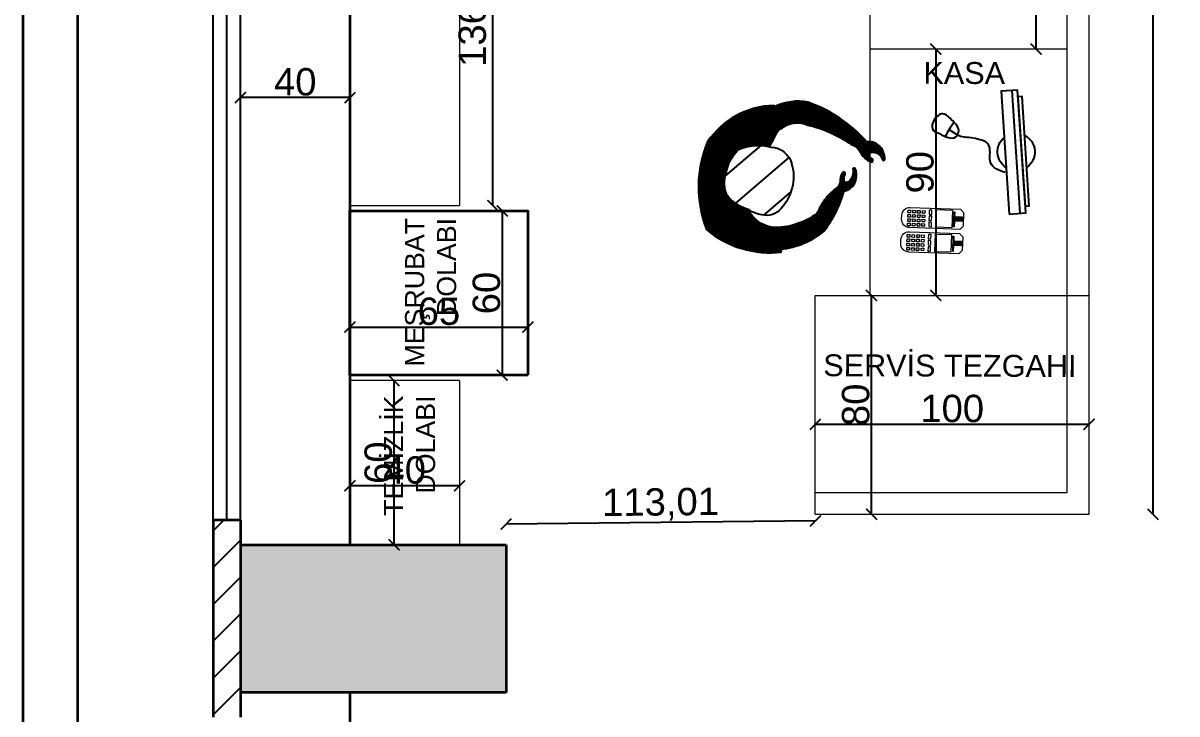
# Model space of a CAD drawing. Header units: millimetres. Extents: x 44201 to 155283, y 19965 to 32744.
# Drawn here: x 152464.2 to 152885.7, y 30089.6 to 30342.1 of the extents above; entities that cross this region are included whole.
import ezdxf

# ---------------------------------------------------------------- set-up
doc = ezdxf.new("R2010")
doc.units = ezdxf.units.MM
doc.linetypes.add('DASHED2', pattern=[9.525, 6.35, -3.175])
for name, color, linetype in [('CAM', 121, 'Continuous'), ('REMEDY EKİPMAN', 1, 'Continuous'), ('tefris', 36, 'Continuous'), ('yazi', 74, 'Continuous')]:
    doc.layers.add(name, color=color, linetype=linetype)
for name, color, linetype, lineweight in [('duvar', 7, 'Continuous', 35), ('tefriş', 252, 'Continuous', 13), ('ölçüler', 143, 'Continuous', 5)]:
    doc.layers.add(name, color=color, linetype=linetype, lineweight=lineweight)
doc.styles.get("Standard").update_dxf_attribs({"font": 'Arial.ttf'})
doc.dimstyles.new('ISO-25', dxfattribs={"dimtxt": 10, "dimasz": 4, "dimexe": 1.25, "dimexo": 0.625, "dimtad": 1, "dimtxsty": 'Standard', "dimblk": 'ARCHTICK', "dimcen": 2.5, "dimse1": 1, "dimse2": 1, "dimadec": 0, "dimazin": 0, "dimtfac": 1, "dimtmove": 0, "dimatfit": 3, "dimldrblk": 'ARCHTICK', "dimfxl": 1, "dimarcsym": 0})

# ---------------------------------------------------------------- blocks, each defined once
blk = doc.blocks.new('EKRN')
at = {"color": 165}
blk.add_line((-560.49, 15907.22, -82.29), (-559.83, 15952.21, -82.29), dxfattribs=at)
at = {"color": 165, "elevation": -82.29}
for points in [[(-556.49, 15907.16), (-562.49, 15907.24), (-561.83, 15952.24), (-555.83, 15952.15)], [(-562.45, 15909.74), (-563.95, 15909.77), (-563.36, 15949.76), (-561.86, 15949.74)]]:
    blk.add_lwpolyline(points, close=True, dxfattribs=at)
at = {"color": 165, "elevation": -150.86}
blk.add_lwpolyline([(-536.07, 15939.13), (-539.09, 15937.07)], dxfattribs=at)
at = {"color": 165}
for start, end in [(120.0498, 238.2699), (305.0853, 53.2344)]:
    blk.add_arc((-560.16, 15929.71, -82.29), 6.82, start, end, dxfattribs=at)
for points, knots in [([(-537.06, 15942.78, -150.86), (-538.54, 15941.22, -150.86), (-540.55, 15939.1, -150.86), (-537.58, 15934.76, -150.86), (-533.46, 15937.39, -150.86), (-528.29, 15939.87, -150.86), (-533.22, 15946.97, -150.86), (-535.99, 15943.94, -150.86), (-537.06, 15942.78, -150.86)], [0, 0, 0, 0, 77.238176, 104.915599, 192.453044, 235.87754, 327.692227, 385.356852, 385.356852, 385.356852, 385.356852]), ([(-555.74, 15922.36, -150.86), (-553.46, 15923.36, -150.86), (-549, 15925.3, -150.86), (-551.83, 15932.38, -150.86), (-547.83, 15935.3, -150.86), (-539.31, 15936.38, -150.86), (-539.09, 15937.07, -150.86)], [0, 0, 0, 0, 64.068373, 125.223439, 172.971061, 194.444084, 194.444084, 194.444084, 194.444084])]:
    blk.add_open_spline(points, degree=3, knots=knots, dxfattribs=at)
blk.add_open_spline([(-538.05, 15941.67, -150.86), (-536.58, 15939.89, -150.86), (-535.58, 15938.38, -150.86), (-534.53, 15936.66, -150.86)], degree=3, dxfattribs=at)
blk = doc.blocks.new('fdss')
at = {"ltscale": 0.04}
h = blk.add_hatch(dxfattribs=at)
h.set_pattern_fill('CROSS', color=13, scale=0.03, angle=454.9538, style=0)
h.set_pattern_definition([(274.9537533, (38661.38563, 24806.0227), (-0.1733384442, -0.2062384148), [0.09525, -0.28575]), (184.9537533, (38661.43719, 24805.97936), (-0.2062384148, 0.1733384442), [0.09525, -0.28575])])
h.paths.add_polyline_path([(54695.84, 22142.6), (54694.13, 22142.75), (54693.88, 22139.81), (54695.59, 22139.66)])
h = blk.add_hatch(dxfattribs=at)
h.set_pattern_fill('CROSS', color=13, scale=0.03, angle=454.9538, style=0)
h.set_pattern_definition([(274.9537533, (38670.28029, 24806.79364), (-0.1733384442, -0.2062384148), [0.09525, -0.28575]), (184.9537533, (38670.33185, 24806.7503), (-0.2062384148, 0.1733384442), [0.09525, -0.28575])])
h.paths.add_polyline_path([(54704.74, 22141.83), (54703.03, 22141.98), (54702.77, 22139.03), (54704.48, 22138.89)])
at = {"color": 40, "linetype": 'ByBlock'}
for p, q in [((54691.07, 22133.43, 82.29), (54691.57, 22139.29, 82.29)), ((54691.57, 22139.29, 82.29), (54698, 22138.74, 82.29)), ((54698, 22138.74, 82.29), (54697.5, 22132.88, 82.29)), ((54699.96, 22132.66, 82.29), (54700.46, 22138.52, 82.29)), ((54700.46, 22138.52, 82.29), (54706.9, 22137.96, 82.29)), ((54706.9, 22137.96, 82.29), (54706.4, 22132.11, 82.29)), ((54697.5, 22132.88, 82.29), (54691.07, 22133.43, 82.29)), ((54691.2, 22131.81), (54691.12, 22130.86)), ((54691.12, 22130.86), (54692.7, 22130.73)), ((54692.78, 22131.67), (54691.2, 22131.81)), ((54692.7, 22130.73), (54692.78, 22131.67)), ((54693.41, 22131.62), (54693.33, 22130.67)), ((54693.33, 22130.67), (54694.91, 22130.54)), ((54694.99, 22131.49), (54693.41, 22131.62)), ((54694.91, 22130.54), (54694.99, 22131.49)), ((54695.63, 22131.43), (54695.54, 22130.48)), ((54695.54, 22130.48), (54697.13, 22130.35)), ((54697.21, 22131.3), (54695.63, 22131.43)), ((54697.13, 22130.35), (54697.21, 22131.3)), ((54706.4, 22132.11, 82.29), (54699.96, 22132.66, 82.29)), ((54700.09, 22131.04), (54700.01, 22130.09)), ((54700.01, 22130.09), (54701.59, 22129.95)), ((54701.67, 22130.9), (54700.09, 22131.04)), ((54701.59, 22129.95), (54701.67, 22130.9)), ((54702.31, 22130.85), (54702.23, 22129.9)), ((54703.89, 22130.72), (54702.31, 22130.85)), ((54703.81, 22129.77), (54703.89, 22130.72)), ((54704.52, 22130.66), (54704.44, 22129.71)), ((54706.1, 22130.53), (54704.52, 22130.66)), ((54706.02, 22129.58), (54706.1, 22130.53)), ((54691.01, 22126.59, 82.29), (54691.09, 22127.54, 82.29)), ((54691.96, 22126.51, 82.29), (54691.01, 22126.59, 82.29)), ((54691.09, 22127.54, 82.29), (54692.04, 22127.46, 82.29)), ((54691.16, 22128.33, 82.29), (54691.24, 22129.28, 82.29)), ((54692.11, 22128.25, 82.29), (54691.16, 22128.33, 82.29)), ((54691.24, 22129.28, 82.29), (54692.19, 22129.2, 82.29)), ((54692.04, 22127.46, 82.29), (54691.96, 22126.51, 82.29)), ((54692.19, 22129.2, 82.29), (54692.11, 22128.25, 82.29)), ((54692.59, 22126.45, 82.29), (54692.67, 22127.4, 82.29)), ((54693.54, 22126.37, 82.29), (54692.59, 22126.45, 82.29)), ((54692.67, 22127.4, 82.29), (54693.62, 22127.32, 82.29)), ((54692.74, 22128.19, 82.29), (54692.82, 22129.14, 82.29)), ((54693.69, 22128.11, 82.29), (54692.74, 22128.19, 82.29)), ((54692.82, 22129.14, 82.29), (54693.77, 22129.06, 82.29)), ((54693.62, 22127.32, 82.29), (54693.54, 22126.37, 82.29)), ((54693.77, 22129.06, 82.29), (54693.69, 22128.11, 82.29)), ((54694.17, 22126.32, 82.29), (54694.25, 22127.27, 82.29)), ((54695.12, 22126.24, 82.29), (54694.17, 22126.32, 82.29)), ((54694.25, 22127.27, 82.29), (54695.2, 22127.19, 82.29)), ((54694.32, 22128.06, 82.29), (54694.4, 22129.01, 82.29)), ((54695.27, 22127.98, 82.29), (54694.32, 22128.06, 82.29)), ((54694.4, 22129.01, 82.29), (54695.35, 22128.93, 82.29)), ((54695.2, 22127.19, 82.29), (54695.12, 22126.24, 82.29)), ((54695.35, 22128.93, 82.29), (54695.27, 22127.98, 82.29)), ((54695.75, 22126.18, 82.29), (54695.83, 22127.13, 82.29)), ((54696.7, 22126.1, 82.29), (54695.75, 22126.18, 82.29)), ((54695.83, 22127.13, 82.29), (54696.78, 22127.05, 82.29)), ((54695.9, 22127.92, 82.29), (54695.98, 22128.87, 82.29)), ((54696.85, 22127.84, 82.29), (54695.9, 22127.92, 82.29)), ((54695.98, 22128.87, 82.29), (54696.93, 22128.79, 82.29)), ((54696.78, 22127.05, 82.29), (54696.7, 22126.1, 82.29)), ((54696.93, 22128.79, 82.29), (54696.85, 22127.84, 82.29)), ((54699.9, 22125.82, 82.29), (54699.98, 22126.77, 82.29)), ((54699.98, 22126.77, 82.29), (54700.93, 22126.69, 82.29)), ((54700.05, 22127.56, 82.29), (54700.13, 22128.51, 82.29)), ((54701, 22127.48, 82.29), (54700.05, 22127.56, 82.29)), ((54700.13, 22128.51, 82.29), (54701.08, 22128.43, 82.29)), ((54700.93, 22126.69, 82.29), (54700.85, 22125.74, 82.29)), ((54701.08, 22128.43, 82.29), (54701, 22127.48, 82.29)), ((54701.48, 22125.68, 82.29), (54701.57, 22126.63, 82.29)), ((54701.57, 22126.63, 82.29), (54702.51, 22126.55, 82.29)), ((54701.63, 22127.42, 82.29), (54701.71, 22128.37, 82.29)), ((54702.58, 22127.34, 82.29), (54701.63, 22127.42, 82.29)), ((54701.71, 22128.37, 82.29), (54702.66, 22128.29, 82.29)), ((54702.23, 22129.9), (54703.81, 22129.77)), ((54702.51, 22126.55, 82.29), (54702.43, 22125.6, 82.29)), ((54702.66, 22128.29, 82.29), (54702.58, 22127.34, 82.29)), ((54703.07, 22125.55, 82.29), (54703.15, 22126.5, 82.29)), ((54703.15, 22126.5, 82.29), (54704.1, 22126.42, 82.29)), ((54703.21, 22127.29, 82.29), (54703.3, 22128.24, 82.29)), ((54704.16, 22127.21, 82.29), (54703.21, 22127.29, 82.29)), ((54703.3, 22128.24, 82.29), (54704.24, 22128.16, 82.29)), ((54704.1, 22126.42, 82.29), (54704.02, 22125.47, 82.29)), ((54704.24, 22128.16, 82.29), (54704.16, 22127.21, 82.29)), ((54704.44, 22129.71), (54706.02, 22129.58)), ((54704.65, 22125.41, 82.29), (54704.73, 22126.36, 82.29)), ((54704.73, 22126.36, 82.29), (54705.68, 22126.28, 82.29)), ((54704.8, 22127.15, 82.29), (54704.88, 22128.1, 82.29)), ((54705.75, 22127.07, 82.29), (54704.8, 22127.15, 82.29)), ((54704.88, 22128.1, 82.29), (54705.83, 22128.02, 82.29)), ((54705.68, 22126.28, 82.29), (54705.6, 22125.33, 82.29)), ((54705.83, 22128.02, 82.29), (54705.75, 22127.07, 82.29)), ((54690.71, 22123.11, 82.29), (54690.79, 22124.06, 82.29)), ((54691.66, 22123.03, 82.29), (54690.71, 22123.11, 82.29)), ((54690.79, 22124.06, 82.29), (54691.74, 22123.98, 82.29)), ((54690.86, 22124.85, 82.29), (54690.94, 22125.8, 82.29)), ((54691.81, 22124.77, 82.29), (54690.86, 22124.85, 82.29)), ((54690.94, 22125.8, 82.29), (54691.89, 22125.72, 82.29)), ((54691.74, 22123.98, 82.29), (54691.66, 22123.03, 82.29)), ((54691.89, 22125.72, 82.29), (54691.81, 22124.77, 82.29)), ((54692.29, 22122.97, 82.29), (54692.37, 22123.92, 82.29)), ((54693.24, 22122.89, 82.29), (54692.29, 22122.97, 82.29)), ((54692.37, 22123.92, 82.29), (54693.32, 22123.84, 82.29)), ((54692.44, 22124.71, 82.29), (54692.52, 22125.66, 82.29)), ((54693.39, 22124.63, 82.29), (54692.44, 22124.71, 82.29)), ((54692.52, 22125.66, 82.29), (54693.47, 22125.58, 82.29)), ((54693.32, 22123.84, 82.29), (54693.24, 22122.89, 82.29)), ((54693.47, 22125.58, 82.29), (54693.39, 22124.63, 82.29)), ((54693.87, 22122.84, 82.29), (54693.96, 22123.79, 82.29)), ((54694.82, 22122.76, 82.29), (54693.87, 22122.84, 82.29)), ((54693.96, 22123.79, 82.29), (54694.9, 22123.71, 82.29)), ((54694.02, 22124.58, 82.29), (54694.1, 22125.53, 82.29)), ((54694.97, 22124.5, 82.29), (54694.02, 22124.58, 82.29)), ((54694.1, 22125.53, 82.29), (54695.05, 22125.45, 82.29)), ((54694.9, 22123.71, 82.29), (54694.82, 22122.76, 82.29)), ((54695.05, 22125.45, 82.29), (54694.97, 22124.5, 82.29)), ((54695.46, 22122.7, 82.29), (54695.54, 22123.65, 82.29)), ((54696.41, 22122.62, 82.29), (54695.46, 22122.7, 82.29)), ((54695.54, 22123.65, 82.29), (54696.49, 22123.57, 82.29)), ((54695.61, 22124.44, 82.29), (54695.69, 22125.39, 82.29)), ((54696.55, 22124.36, 82.29), (54695.61, 22124.44, 82.29)), ((54695.69, 22125.39, 82.29), (54696.64, 22125.31, 82.29)), ((54696.49, 22123.57, 82.29), (54696.41, 22122.62, 82.29)), ((54696.64, 22125.31, 82.29), (54696.55, 22124.36, 82.29)), ((54699.61, 22122.34, 82.29), (54699.69, 22123.29, 82.29)), ((54700.56, 22122.26, 82.29), (54699.61, 22122.34, 82.29)), ((54699.69, 22123.29, 82.29), (54700.64, 22123.21, 82.29)), ((54699.75, 22124.08, 82.29), (54699.84, 22125.03, 82.29)), ((54700.7, 22124, 82.29), (54699.75, 22124.08, 82.29)), ((54699.84, 22125.03, 82.29), (54700.78, 22124.95, 82.29)), ((54700.85, 22125.74, 82.29), (54699.9, 22125.82, 82.29)), ((54700.64, 22123.21, 82.29), (54700.56, 22122.26, 82.29)), ((54700.78, 22124.95, 82.29), (54700.7, 22124, 82.29)), ((54701.19, 22122.2, 82.29), (54701.27, 22123.15, 82.29)), ((54702.14, 22122.12, 82.29), (54701.19, 22122.2, 82.29)), ((54701.27, 22123.15, 82.29), (54702.22, 22123.07, 82.29)), ((54701.34, 22123.94, 82.29), (54701.42, 22124.89, 82.29)), ((54702.29, 22123.86, 82.29), (54701.34, 22123.94, 82.29)), ((54701.42, 22124.89, 82.29), (54702.37, 22124.81, 82.29)), ((54702.43, 22125.6, 82.29), (54701.48, 22125.68, 82.29)), ((54702.22, 22123.07, 82.29), (54702.14, 22122.12, 82.29)), ((54702.37, 22124.81, 82.29), (54702.29, 22123.86, 82.29)), ((54702.77, 22122.07, 82.29), (54702.85, 22123.02, 82.29)), ((54703.72, 22121.99, 82.29), (54702.77, 22122.07, 82.29)), ((54702.85, 22123.02, 82.29), (54703.8, 22122.94, 82.29)), ((54702.92, 22123.81, 82.29), (54703, 22124.76, 82.29)), ((54703.87, 22123.73, 82.29), (54702.92, 22123.81, 82.29)), ((54703, 22124.76, 82.29), (54703.95, 22124.68, 82.29)), ((54704.02, 22125.47, 82.29), (54703.07, 22125.55, 82.29)), ((54703.8, 22122.94, 82.29), (54703.72, 22121.99, 82.29)), ((54703.95, 22124.68, 82.29), (54703.87, 22123.73, 82.29)), ((54704.35, 22121.93, 82.29), (54704.43, 22122.88, 82.29)), ((54705.3, 22121.85, 82.29), (54704.35, 22121.93, 82.29)), ((54704.43, 22122.88, 82.29), (54705.38, 22122.8, 82.29)), ((54704.5, 22123.67, 82.29), (54704.58, 22124.62, 82.29)), ((54705.45, 22123.59, 82.29), (54704.5, 22123.67, 82.29)), ((54704.58, 22124.62, 82.29), (54705.53, 22124.54, 82.29)), ((54705.6, 22125.33, 82.29), (54704.65, 22125.41, 82.29)), ((54705.38, 22122.8, 82.29), (54705.3, 22121.85, 82.29)), ((54705.53, 22124.54, 82.29), (54705.45, 22123.59, 82.29))]:
    blk.add_line(p, q, dxfattribs=at)
for points in [[(54689.76, 22123.97), (54691.34, 22142.24), (54692.64, 22143.33), (54697.63, 22142.9), (54698.72, 22141.6), (54697.14, 22123.33, -0.414214), (54693.89, 22120.6), (54692.49, 22120.72, -0.414214)], [(54698.65, 22123.19), (54700.24, 22141.47), (54701.54, 22142.56), (54706.52, 22142.13), (54707.62, 22140.83), (54706.03, 22122.56, -0.414214), (54702.78, 22119.83), (54701.38, 22119.95, -0.414214)]]:
    blk.add_lwpolyline(points, format="xyb", close=True, dxfattribs=at)
at = {"color": 13, "ltscale": 0.04}
for points in [[(54693.88, 22139.81), (54694.13, 22142.75), (54695.84, 22142.6), (54695.59, 22139.66)], [(54702.77, 22139.03), (54703.03, 22141.98), (54704.74, 22141.83), (54704.48, 22138.89)]]:
    blk.add_lwpolyline(points, close=True, dxfattribs=at)
at = {"color": 40, "linetype": 'ByBlock'}
for points in [[(54695.6, 22139.8), (54697.74, 22139.61), (54697.72, 22139.41), (54692.2, 22139.89), (54692.22, 22140.09), (54693.89, 22139.95)], [(54704.49, 22139.03), (54706.63, 22138.84), (54706.61, 22138.64), (54701.1, 22139.12), (54701.11, 22139.32), (54702.79, 22139.18)]]:
    blk.add_lwpolyline(points, dxfattribs=at)
at = {"layer": 'REMEDY EKİPMAN', "linetype": 'DASHED2', "xscale": -1, "rotation": 90}
blk.add_blockref('EKRN', (70601.2, 21603.47, 82.29), dxfattribs=at)
blk = doc.blocks.new('*X79')
at = {"color": 0, "linetype": 'Continuous'}
for p, q in [((-38.1, 333.1), (18.9, 390.1)), ((-38, 327.9), (24.3, 390.2)), ((-37.7, 338.9), (12.7, 389.2)), ((-36.4, 345.4), (5.6, 387.4)), ((-33.7, 353.4), (-3.1, 384)), ((17.3, 377.9), (27.1, 387.7)), ((-152.2, 150.1), (36.2, 338.4)), ((-148.3, 159.3), (35.4, 343)), ((-144.1, 168.8), (32.9, 345.8)), ((-113.3, 226.1), (0.3, 339.7)), ((-103.6, 241.1), (-0.2, 344.5)), ((-90.9, 259.1), (-0.1, 349.9)), ((-71.3, 284), (1.2, 356.5)), ((-37.5, 323.2), (5.4, 366)), ((-25.6, 366.8), (-18.2, 374.3)), ((20.5, 338.7), (28.7, 346.9)), ((-139.4, 178.8), (16.4, 334.6)), ((-134.1, 189.4), (7.2, 330.7)), ((-128.2, 200.7), (2.8, 331.6)), ((-121.3, 212.8), (1.3, 335.4)), ((2.3, 299.3), (28.6, 325.6)), ((-161.8, 124.6), (-28.7, 257.7)), ((-158.9, 132.8), (-23.9, 267.8)), ((-155.7, 141.3), (-19.5, 277.5)), ((61.4, 278.9), (70.2, 287.6)), ((64, 276.1), (77.2, 289.3)), ((69.8, 276.6), (83.4, 290.2)), ((75.3, 276.8), (89, 290.5)), ((80.3, 276.6), (94.1, 290.3)), ((85.1, 276), (98.9, 289.9)), ((89.5, 275.1), (103.5, 289.1)), ((93.6, 274), (107.7, 288.1)), ((97.6, 272.6), (111.8, 286.8)), ((98.9, 231.5), (136.8, 269.4)), ((101.3, 271), (115.6, 285.3)), ((103.7, 230.9), (139, 266.3)), ((105.1, 269.5), (119.3, 283.7)), ((108.3, 267.4), (122.7, 281.8)), ((108.9, 230.9), (141.1, 263.1)), ((111, 264.8), (125.8, 279.6)), ((113.2, 261.7), (128.8, 277.3)), ((114.7, 257.9), (131.7, 274.9)), ((114.9, 231.6), (143, 259.7)), ((115.4, 253.3), (134.3, 272.2)), ((119.5, 230.9), (144.7, 256.1)), ((-170.6, 94.6), (-52.9, 212.3)), ((-169.3, 101.2), (-48.1, 222.4)), ((-167, 108.8), (-42.6, 233.1)), ((-164.5, 116.6), (-36.3, 244.8)), ((78.1, 242.5), (84.1, 248.5)), ((80, 239.1), (88, 247.1)), ((83.4, 237.2), (92.4, 246.2)), ((86.8, 235.3), (97.3, 245.8)), ((90.5, 233.7), (102.7, 245.9)), ((94.6, 232.4), (108.8, 246.7)), ((123.7, 229.7), (146.2, 252.3)), ((127.4, 228.2), (147.4, 248.2)), ((130.8, 226.3), (151.3, 246.8)), ((133.9, 224.1), (155.6, 245.8)), ((136.7, 221.6), (159.9, 244.8)), ((139.3, 218.8), (164.1, 243.7)), ((141.6, 215.9), (168.3, 242.6)), ((144, 212.9), (172.5, 241.4)), ((146.4, 210), (176.6, 240.2)), ((148.8, 207.2), (180.7, 239)), ((151.4, 204.4), (184.7, 237.7)), ((154, 201.7), (188.7, 236.4)), ((156.7, 199.1), (192.7, 235.1)), ((159.4, 196.5), (196.6, 233.8)), ((162.2, 194), (200.5, 232.4)), ((165.1, 191.6), (204.4, 230.9)), ((168.1, 189.3), (208.3, 229.5)), ((171.1, 187), (212.1, 228)), ((174.2, 184.8), (215.8, 226.4)), ((177.4, 182.7), (219.6, 224.9)), ((180.6, 180.6), (223.3, 223.3)), ((183.9, 178.6), (227, 221.7)), ((187.2, 176.6), (230.7, 220)), ((190.5, 174.6), (234.3, 218.4)), ((193.8, 172.6), (237.9, 216.7)), ((197.2, 170.7), (241.4, 214.9)), ((200.6, 168.8), (245, 213.2)), ((204.1, 167), (248.5, 211.4)), ((-172, 71.9), (-67.5, 176.5)), ((-171.9, 77.3), (-64.4, 184.9)), ((-171.7, 82.9), (-61, 193.6)), ((-171.3, 88.6), (-57.2, 202.7)), ((207.6, 165.2), (252, 209.6)), ((211.2, 163.4), (255.4, 207.7)), ((214.8, 161.7), (258.9, 205.8)), ((218.4, 160.1), (262.3, 203.9)), ((222.1, 158.4), (265.6, 202)), ((225.8, 156.9), (269, 200.1)), ((229.6, 155.3), (272.3, 198.1)), ((233.4, 153.8), (275.6, 196.1)), ((236.2, 151.3), (278.9, 194)), ((238.5, 148.4), (282.1, 192)), ((240.8, 145.3), (285.3, 189.9)), ((243.1, 142.3), (288.5, 187.8)), ((245.3, 139.2), (291.7, 185.6)), ((247.4, 136.1), (294.8, 183.5)), ((249.6, 132.9), (297.6, 181)), ((251.7, 129.7), (300.2, 178.2)), ((253.7, 126.5), (302.6, 175.4)), ((255.7, 123.2), (305.1, 172.5)), ((257.7, 119.8), (307.5, 169.6)), ((-172, 66.7), (-70.2, 168.4)), ((-171.8, 61.6), (-72.8, 160.6)), ((-171.5, 56.6), (-75.1, 153)), ((-171, 51.7), (-77.2, 145.5)), ((-170.4, 47), (-79.1, 138.3)), ((-169.8, 42.4), (-80.8, 131.3)), ((259.7, 116.5), (309.9, 166.7)), ((261.6, 113.1), (312.3, 163.8)), ((263.4, 109.6), (314.6, 160.8)), ((265.2, 106.1), (316.9, 157.8)), ((267, 102.6), (319.1, 154.7)), ((268.7, 99), (321.3, 151.6)), ((270.4, 95.4), (323.5, 148.5)), ((272, 91.7), (325.6, 145.3)), ((273.6, 88), (327.8, 142.1)), ((275.1, 84.2), (329.8, 138.9)), ((276.6, 80.4), (331.9, 135.6)), ((278.1, 76.5), (333.9, 132.3)), ((279.5, 72.6), (335.8, 129)), ((-169, 37.8), (-82.4, 124.4)), ((-168.1, 33.4), (-83.9, 117.7)), ((-167.2, 29), (-85.2, 111.1)), ((-166.1, 24.8), (-86.3, 104.6)), ((-165, 20.6), (-88.7, 96.9)), ((-163.8, 16.5), (-90.8, 89.5)), ((280.8, 68.7), (337.8, 125.6)), ((282.1, 64.7), (339.7, 122.2)), ((283.3, 60.6), (341.5, 118.8)), ((284.5, 56.5), (343.3, 115.3)), ((285.6, 52.3), (345.1, 111.8)), ((286.7, 48.1), (346.8, 108.2)), ((287.7, 43.8), (348.5, 104.6)), ((288.7, 39.4), (350.2, 100.9)), ((289.5, 35), (351.8, 97.3)), ((290.4, 30.5), (353.4, 93.5)), ((291.1, 25.9), (354.9, 89.8)), ((291.8, 21.3), (356.4, 85.9)), ((-162.5, 12.5), (-92.1, 82.9)), ((-161.2, 8.5), (-92.9, 76.8)), ((-159.8, 4.7), (-93.2, 71.2)), ((-158.3, 0.8), (-93.2, 65.9)), ((-156.7, -2.9), (-92.9, 60.9)), ((-155.1, -6.6), (-92.3, 56.2)), ((-153.4, -10.2), (-91.5, 51.6)), ((-151.6, -13.7), (-90.6, 47.3)), ((-149.8, -17.2), (-89.4, 43.1)), ((292.4, 16.6), (357.9, 82.1)), ((292.9, 11.9), (359.3, 78.2)), ((293.4, 7), (360.6, 74.2)), ((293.8, 2.1), (361.9, 70.2)), ((294, -2.9), (363.2, 66.2)), ((297.6, -4.7), (364.4, 62.1)), ((311.1, 3.5), (365.6, 58)), ((322.5, 9.6), (366.7, 53.8)), ((332.7, 14.5), (367.7, 49.5)), ((342, 18.5), (368.7, 45.2)), ((-147.9, -20.6), (-88.1, 39.1)), ((-125.6, -3.6), (-86.7, 35.3)), ((-113.4, 3.2), (-85.1, 31.6)), ((-103.8, 7.6), (-83.3, 28)), ((-95.4, 10.7), (-81.5, 24.6)), ((-87.8, 12.9), (-79.5, 21.3)), ((-80.8, 14.6), (-77.4, 18.1)), ((-75.5, 14.7), (-75.1, 15)), ((350.7, 21.9), (369.7, 40.9)), ((358.9, 24.8), (370.6, 36.5)), ((366.7, 27.3), (371.4, 32))]:
    blk.add_line(p, q, dxfattribs=at)
blk = doc.blocks.new('*X80')
at = {"color": 0}
for p, q in [((13787.2, 12562.2), (14058.3, 12833.2)), ((13787.2, 12556.8), (14060.7, 12830.3)), ((13787.2, 12551.6), (14063, 12827.3)), ((13787.3, 12546.3), (14065.2, 12824.2)), ((13787.4, 12567.6), (14055.9, 12836.1)), ((13787.5, 12573.1), (14053.4, 12838.9)), ((13787.5, 12541.2), (14067.3, 12821)), ((13787.8, 12578.6), (14050.8, 12841.6)), ((13788.1, 12584.3), (14048.1, 12844.3)), ((13788.6, 12590), (14043.9, 12845.3)), ((13789.1, 12595.8), (14038, 12844.7)), ((13789.6, 12601.7), (14032, 12844)), ((13790.3, 12607.7), (14025.8, 12843.2)), ((13791.1, 12613.8), (14019.5, 12842.1)), ((13792, 12620), (14013, 12840.9)), ((13793, 12626.3), (14006.3, 12839.5)), ((13794.1, 12632.7), (13999.4, 12837.9)), ((13795.4, 12639.3), (13992.2, 12836.1)), ((13796.8, 12646), (13984.8, 12834)), ((13798.3, 12652.8), (13977.1, 12831.6)), ((13800, 12659.8), (13969, 12828.8)), ((13801.9, 12667), (13960.5, 12825.6)), ((13803.9, 12674.3), (13951.5, 12821.9)), ((13806.2, 12681.9), (13941.9, 12817.6)), ((13931.6, 12680), (14069.4, 12817.8)), ((13941.1, 12684.2), (14071.3, 12814.5)), ((13808.7, 12689.7), (13931.3, 12812.3)), ((13811.4, 12697.7), (13919.5, 12805.8)), ((13818.1, 12709.7), (13905.7, 12797.3)), ((13830.9, 12727.8), (13887.6, 12784.5)), ((13949.5, 12687.4), (14073.2, 12811.1)), ((13957.3, 12689.9), (14075.1, 12807.6)), ((13964.6, 12691.8), (14076.8, 12804)), ((13971.5, 12693.4), (14078.4, 12800.3)), ((13978, 12694.6), (14080, 12796.6)), ((13984.2, 12695.5), (14081.5, 12792.7)), ((13990.2, 12696.2), (14082.8, 12788.8)), ((13995.9, 12696.6), (14084.1, 12784.8)), ((14001.5, 12696.9), (14085.2, 12780.6)), ((14006.9, 12697), (14086.3, 12776.4)), ((14012.1, 12696.9), (14066.6, 12751.4)), ((14017.2, 12696.7), (14061.1, 12740.5)), ((14022.1, 12696.3), (14055.9, 12730.1)), ((14076.8, 12761.6), (14087.2, 12772)), ((14026.9, 12695.8), (14051.2, 12720.1)), ((14031.6, 12695.2), (14046.9, 12710.5)), ((14036.2, 12694.5), (14042.9, 12701.1)), ((13787.7, 12536.1), (13913.3, 12661.7)), ((13787.9, 12531.1), (13904.9, 12648.1)), ((13788.3, 12526.1), (13899.6, 12637.4)), ((13788.6, 12521.1), (13895.8, 12628.3)), ((13789.1, 12516.3), (13892.8, 12620)), ((13789.5, 12511.5), (13890.6, 12612.5)), ((13790.1, 12506.7), (13888.8, 12605.4)), ((13790.7, 12502), (13887.4, 12598.7)), ((13791.3, 12497.3), (13886.4, 12592.4)), ((13792, 12492.6), (13885.1, 12585.8)), ((13792.7, 12488.1), (13883.6, 12579)), ((13793.4, 12483.5), (13882.6, 12572.7)), ((13794.2, 12479), (13882, 12566.8)), ((13795.1, 12474.6), (13881.8, 12561.3)), ((13796, 12470.1), (13881.8, 12555.9)), ((13796.9, 12465.8), (13882, 12550.9)), ((13797.9, 12461.4), (13882.4, 12546)), ((13798.9, 12457.1), (13883.1, 12541.3)), ((13799.9, 12452.9), (13883.9, 12536.8)), ((13801, 12448.6), (13884.8, 12532.5)), ((13802.1, 12444.5), (13885.9, 12528.3)), ((13803.2, 12440.3), (13887.1, 12524.2)), ((13804.4, 12436.2), (13888.5, 12520.2)), ((13805.7, 12432.1), (13890, 12516.4)), ((13806.9, 12428.1), (13891.5, 12512.7)), ((13808.2, 12424), (13893.2, 12509.1)), ((13809.5, 12420.1), (13895.4, 12506)), ((13810.9, 12416.1), (13898.1, 12503.3)), ((13812.3, 12412.2), (13900.7, 12500.7)), ((13813.7, 12408.3), (13903.5, 12498.1)), ((13815.1, 12404.4), (13906.3, 12495.6)), ((13816.6, 12400.6), (13909.2, 12493.2)), ((13818.1, 12396.8), (13912.1, 12490.8)), ((13819.6, 12393.1), (13915.1, 12488.5)), ((13821.2, 12389.3), (13918.1, 12486.2)), ((13822.8, 12385.6), (13921.2, 12484.1)), ((13824.4, 12381.9), (13924.4, 12481.9)), ((13826.4, 12378.6), (13927.7, 12479.9)), ((13829.4, 12376.3), (13931, 12477.9)), ((13832.5, 12374.1), (13934.4, 12476)), ((13835.6, 12371.9), (13937.8, 12474.1)), ((13838.8, 12369.7), (13941.3, 12472.3)), ((13841.9, 12367.6), (13944.9, 12470.6)), ((13845.1, 12365.5), (13948.6, 12469)), ((13848.3, 12363.4), (13952.4, 12467.4)), ((13851.6, 12361.3), (13956.2, 12466)), ((13854.9, 12359.3), (13960.1, 12464.6)), ((13858.2, 12357.3), (13964.1, 12463.2)), ((13861.5, 12355.4), (13968.2, 12462)), ((13864.9, 12353.4), (13972.3, 12460.9)), ((13868.3, 12351.5), (13974.6, 12457.9)), ((13871.7, 12349.7), (13976.7, 12454.7)), ((13875.2, 12347.8), (13978.9, 12451.5)), ((13878.7, 12346), (13981.1, 12448.4)), ((13882.2, 12344.2), (13983.4, 12445.4)), ((13885.8, 12342.5), (13985.8, 12442.5)), ((13889.3, 12340.8), (13988.3, 12439.7)), ((13893, 12339.1), (13990.8, 12436.9)), ((13896.6, 12337.5), (13993.4, 12434.3)), ((13900.3, 12335.8), (13996.2, 12431.7)), ((13904, 12334.3), (13999, 12429.2)), ((13907.8, 12332.7), (14001.8, 12426.7)), ((13911.6, 12331.2), (14004.8, 12424.4)), ((13915.4, 12329.8), (14007.8, 12422.1)), ((13919.3, 12328.3), (14010.9, 12419.9)), ((13923.2, 12326.9), (14014.1, 12417.8)), ((13927.2, 12325.6), (14017.4, 12415.8)), ((13931.2, 12324.3), (14020.8, 12413.9)), ((13935.2, 12323), (14024.3, 12412.1)), ((13939.2, 12321.7), (14027.8, 12410.3)), ((13943.3, 12320.5), (14031.5, 12408.7)), ((13947.5, 12319.4), (14035.2, 12407.1)), ((13951.7, 12318.3), (14039.1, 12405.7)), ((13955.9, 12317.2), (14043.1, 12404.4)), ((13960.2, 12316.2), (14047.2, 12403.1)), ((13964.5, 12315.2), (14051.4, 12402)), ((13968.9, 12314.2), (14055.7, 12401.1)), ((13973.3, 12313.3), (14060.1, 12400.2)), ((13977.7, 12312.5), (14064.8, 12399.5)), ((13982.2, 12311.7), (14067.1, 12396.5)), ((13986.8, 12311), (14069.1, 12393.3)), ((13991.4, 12310.3), (14071.2, 12390)), ((13996.1, 12309.6), (14073.2, 12386.7)), ((14000.8, 12309.1), (14075.1, 12383.3)), ((14005.6, 12308.5), (14077, 12380)), ((14010.4, 12308.1), (14078.9, 12376.5)), ((14015.3, 12307.7), (14080.7, 12373)), ((14020.3, 12307.3), (14082.5, 12369.5)), ((14025.3, 12307), (14084.2, 12366)), ((14030.4, 12306.8), (14085.9, 12362.3)), ((14035.6, 12306.7), (14087.6, 12358.7)), ((14040.8, 12306.6), (14089.2, 12355)), ((14046.1, 12306.7), (14090.7, 12351.3)), ((14051.5, 12306.8), (14092.3, 12347.5)), ((14057, 12306.9), (14093.7, 12343.6)), ((14062.6, 12307.2), (14095.1, 12339.7)), ((14068.3, 12307.6), (14096.5, 12335.8)), ((14074, 12308), (14097.8, 12331.8)), ((14079.9, 12308.6), (14099.1, 12327.8)), ((14085.9, 12309.3), (14100.3, 12323.7)), ((14092, 12310.1), (14101.5, 12319.6)), ((14098.2, 12311), (14102.6, 12315.4))]:
    blk.add_line(p, q, dxfattribs=at)
blk = doc.blocks.new('ADM')
at = {"layer": 'tefris'}
h = blk.add_hatch(dxfattribs=at)
h.set_pattern_fill('ANSI31', color=256, scale=80, angle=-61.0868, style=0)
h.set_pattern_definition([(343.913179, (151173.742, -15222.565), (2.77093655, 9.60842915), [])])
h.paths.add_polyline_path([(541.57, 16181.16, -0.147572), (549.05, 16175.18, -0.188289), (552.08, 16167.57, -0.144907), (547.2, 16159.75, -0.108203), (543.44, 16155.95, -0.302822), (536.07, 16155.11, -0.254077), (525.84, 16168.15, -0.335055), (530.16, 16177.06, -0.178385)])
at = {"layer": 'tefris', "elevation": -82.29}
for points in [[(542.54, 16140.56, -0.088566), (541.89, 16150.1, 0.233917), (547.24, 16159.79, 0.144085), (552.08, 16167.57, 0.188289), (549.05, 16175.18, 0.147572), (541.57, 16181.16, 0.170991), (530.55, 16177.38, 0.027268), (524.71, 16181.8, -0.205274), (522.79, 16181.95, -0.160009), (522.92, 16190.52, -0.240983), (550.38, 16188.5, -0.196358), (564.07, 16159.34, -0.20685)], [(503.18, 16165.96, 0.201072), (501.26, 16161.92, -0.136195), (499.63, 16157.53, -1.104966), (498.22, 16157.87, 0.328667), (498.54, 16160.33, 0.448943), (495.01, 16156.02, -0.838174), (494.08, 16155.91, -0.208615), (494.02, 16161.32, -0.217837), (497.52, 16164.35, -0.130042), (511.1, 16186.41, -0.166571), (522.74, 16189.95, 0.148819), (522.79, 16181.95, 0.036742), (523.12, 16181.81, 0.270644), (514.61, 16178.84, 0.099697)], [(525.18, 16141.17, -0.100173), (512.54, 16151.36, -0.217837), (507.99, 16152.23, -0.208615), (505.34, 16156.95, -0.726235), (506.19, 16157.42, 0.152747), (508.42, 16154.31, 0.39746), (510.98, 16154.23, 0.135613), (509.87, 16156.64, -0.139031), (509.47, 16157.06, -0.802275), (510.33, 16157.64, -0.19255), (512.45, 16155, 0.208061), (514.77, 16153.41, 0.060703), (514.9, 16153.37, -0.098552), (520.14, 16151.44, -0.052997), (524.92, 16147.99, 0.163603), (541.89, 16150.1, 0.079146), (542.31, 16141.55, -0.146853)]]:
    blk.add_lwpolyline(points, format="xyb", close=True, dxfattribs=at)
at = {"layer": 'tefris'}
for centre, radius, start, end in [((522.08, 16171.2, -82.29), 18.76, 87.9764, 125.8043), ((521.41, 16173.04, -82.29), 8.93, 76.9904, 139.5268), ((541.43, 16163.63, -82.29), 17.53, 89.5408, 129.9981), ((535.39, 16165.78, -82.29), 16.58, 34.538, 68.1167), ((533.9, 16169.75, -82.29), 8.22, 117.085, 191.1797), ((540.83, 16167.48, -82.29), 11.26, 0.4567, 43.1099), ((542.96, 16171.05, -82.29), 17.37, 189.5986, 246.6222), ((536.43, 16171.91, -82.29), 16.24, 311.5371, 344.5178), ((536.65, 16166.45, -82.29), 12.5, 302.8896, 327.5919), ((539.12, 16161.05, -82.29), 6.68, 242.8696, 310.2594), ((533.12, 16169.89, -82.29), 29.79, 254.5475, 287.9649)]:
    blk.add_arc(centre, radius, start, end, dxfattribs=at)
at = {"layer": 'tefris', "extrusion": (0, 0, -1), "zscale": -0.1}
for name, p, xscale, yscale, rotation in [('*X80', (-2361.97, 15699.48, 82.29), 0.09999999999999998, 0.09999999999999998, 332.5071997715173), ('*X79', (-527.7, 16175.88, 82.29), 0.09999999999999999, 0.09999999999999999, 242.5071997720699)]:
    blk.add_blockref(name, p, dxfattribs=dict(at, xscale=xscale, yscale=yscale, rotation=rotation))
blk = doc.blocks.new('_ArchTick')
at = {"color": 0, "linetype": 'ByBlock', "const_width": 0.15}
blk.add_lwpolyline([(-0.5, -0.5), (0.5, 0.5)], dxfattribs=at)
blk = doc.blocks.new('*D1735')
at = {"layer": 'Defpoints', "color": 0, "transparency": 16777216}
for p in [(152845.64, 30332.55), (152797.65, 30242.55), (152845.64, 30242.55)]:
    blk.add_point(p, dxfattribs=at)
at = {"layer": 'ölçüler', "color": 0, "lineweight": -2, "transparency": 16777216}
blk.add_line((152797.65, 30332.55), (152797.65, 30242.55), dxfattribs=at)
at = {"layer": 'ölçüler', "color": 0, "lineweight": -2, "transparency": 16777216, "xscale": 4, "yscale": 4, "zscale": 4}
for p, rotation in [((152797.65, 30332.55), 90), ((152797.65, 30242.55), 270)]:
    blk.add_blockref('_ArchTick', p, dxfattribs=dict(at, rotation=rotation))
at = {"layer": 'ölçüler', "color": 0, "transparency": 16777216, "insert": (152791.92, 30287.55), "char_height": 10, "attachment_point": 5, "rotation": 90}
blk.add_mtext('90', dxfattribs=at)
blk = doc.blocks.new('*D1742')
at = {"layer": 'Defpoints', "color": 0, "transparency": 16777216}
for p in [(152853.64, 30892.55), (152877.02, 30892.55), (152853.64, 30162.55)]:
    blk.add_point(p, dxfattribs=at)
at = {"layer": 'ölçüler', "color": 0, "lineweight": -2, "transparency": 16777216}
blk.add_line((152877.02, 30162.55), (152877.02, 30892.55), dxfattribs=at)
at = {"layer": 'ölçüler', "color": 0, "lineweight": -2, "transparency": 16777216, "xscale": 4, "yscale": 4, "zscale": 4}
for p, rotation in [((152877.02, 30892.55), 90), ((152877.02, 30162.55), 270)]:
    blk.add_blockref('_ArchTick', p, dxfattribs=dict(at, rotation=rotation))
at = {"layer": 'ölçüler', "color": 0, "transparency": 16777216, "insert": (152871.29, 30527.55), "char_height": 10, "attachment_point": 5, "rotation": 90}
blk.add_mtext('730', dxfattribs=at)
blk = doc.blocks.new('*D1743')
at = {"layer": 'Defpoints', "color": 0, "transparency": 16777216}
for p in [(152853.64, 30195.43), (152753.64, 30192.82), (152853.64, 30192.82)]:
    blk.add_point(p, dxfattribs=at)
at = {"layer": 'ölçüler', "color": 0, "lineweight": -2, "transparency": 16777216}
blk.add_line((152753.64, 30195.43), (152853.64, 30195.43), dxfattribs=at)
at = {"layer": 'ölçüler', "color": 0, "lineweight": -2, "transparency": 16777216, "xscale": 4, "yscale": 4, "zscale": 4, "rotation": 180}
blk.add_blockref('_ArchTick', (152753.64, 30195.43), dxfattribs=at)
at = {"layer": 'ölçüler', "color": 0, "lineweight": -2, "transparency": 16777216, "xscale": 4, "yscale": 4, "zscale": 4}
blk.add_blockref('_ArchTick', (152853.64, 30195.43), dxfattribs=at)
at = {"layer": 'ölçüler', "color": 0, "transparency": 16777216, "insert": (152803.64, 30201.16), "char_height": 10, "attachment_point": 5}
blk.add_mtext('100', dxfattribs=at)
blk = doc.blocks.new('*D1744')
at = {"layer": 'Defpoints', "color": 0, "transparency": 16777216}
for p in [(152774.15, 30242.55), (152778.44, 30242.55), (152778.44, 30162.55)]:
    blk.add_point(p, dxfattribs=at)
at = {"layer": 'ölçüler', "color": 0, "lineweight": -2, "transparency": 16777216}
blk.add_line((152774.15, 30162.55), (152774.15, 30242.55), dxfattribs=at)
at = {"layer": 'ölçüler', "color": 0, "lineweight": -2, "transparency": 16777216, "xscale": 4, "yscale": 4, "zscale": 4}
for p, rotation in [((152774.15, 30242.55), 90), ((152774.15, 30162.55), 270)]:
    blk.add_blockref('_ArchTick', p, dxfattribs=dict(at, rotation=rotation))
at = {"layer": 'ölçüler', "color": 0, "transparency": 16777216, "insert": (152768.42, 30202.55), "char_height": 10, "attachment_point": 5, "rotation": 90}
blk.add_mtext('80', dxfattribs=at)
blk = doc.blocks.new('*D1755')
at = {"layer": 'Defpoints', "color": 0, "transparency": 16777216}
for p in [(152543.64, 30317.02), (152583.64, 30317.02), (152543.64, 30314.83)]:
    blk.add_point(p, dxfattribs=at)
at = {"layer": 'ölçüler', "color": 0, "lineweight": -2, "transparency": 16777216}
blk.add_line((152583.64, 30314.83), (152543.64, 30314.83), dxfattribs=at)
at = {"layer": 'ölçüler', "color": 0, "lineweight": -2, "transparency": 16777216, "xscale": 4, "yscale": 4, "zscale": 4, "rotation": 180}
blk.add_blockref('_ArchTick', (152543.64, 30314.83), dxfattribs=at)
at = {"layer": 'ölçüler', "color": 0, "lineweight": -2, "transparency": 16777216, "xscale": 4, "yscale": 4, "zscale": 4}
blk.add_blockref('_ArchTick', (152583.64, 30314.83), dxfattribs=at)
at = {"layer": 'ölçüler', "color": 0, "transparency": 16777216, "insert": (152563.64, 30320.56), "char_height": 10, "attachment_point": 5}
blk.add_mtext('40', dxfattribs=at)
blk = doc.blocks.new('*D1772')
at = {"layer": 'Defpoints', "color": 0, "transparency": 16777216}
for p in [(152583.64, 30230.04), (152648.64, 30230.97), (152648.64, 30230.04)]:
    blk.add_point(p, dxfattribs=at)
at = {"layer": 'ölçüler', "color": 0, "lineweight": -2, "transparency": 16777216}
blk.add_line((152583.64, 30230.97), (152648.64, 30230.97), dxfattribs=at)
at = {"layer": 'ölçüler', "color": 0, "lineweight": -2, "transparency": 16777216, "xscale": 4, "yscale": 4, "zscale": 4, "rotation": 180}
blk.add_blockref('_ArchTick', (152583.64, 30230.97), dxfattribs=at)
at = {"layer": 'ölçüler', "color": 0, "lineweight": -2, "transparency": 16777216, "xscale": 4, "yscale": 4, "zscale": 4}
blk.add_blockref('_ArchTick', (152648.64, 30230.97), dxfattribs=at)
at = {"layer": 'ölçüler', "color": 0, "transparency": 16777216, "insert": (152616.14, 30236.7), "char_height": 10, "attachment_point": 5}
blk.add_mtext('65', dxfattribs=at)
blk = doc.blocks.new('*D1773')
at = {"layer": 'Defpoints', "color": 0, "transparency": 16777216}
for p in [(152648.64, 30273.41), (152639.26, 30213.41), (152648.64, 30213.41)]:
    blk.add_point(p, dxfattribs=at)
at = {"layer": 'ölçüler', "color": 0, "lineweight": -2, "transparency": 16777216}
blk.add_line((152639.26, 30273.41), (152639.26, 30213.41), dxfattribs=at)
at = {"layer": 'ölçüler', "color": 0, "lineweight": -2, "transparency": 16777216, "xscale": 4, "yscale": 4, "zscale": 4}
for p, rotation in [((152639.26, 30273.41), 90), ((152639.26, 30213.41), 270)]:
    blk.add_blockref('_ArchTick', p, dxfattribs=dict(at, rotation=rotation))
at = {"layer": 'ölçüler', "color": 0, "transparency": 16777216, "insert": (152633.53, 30243.41), "char_height": 10, "attachment_point": 5, "rotation": 90}
blk.add_mtext('60', dxfattribs=at)
blk = doc.blocks.new('*D1784')
at = {"layer": 'Defpoints', "color": 0, "transparency": 16777216}
for p in [(152623.64, 30411.71), (152635.86, 30411.71), (152623.64, 30275.41)]:
    blk.add_point(p, dxfattribs=at)
at = {"layer": 'ölçüler', "color": 0, "lineweight": -2, "transparency": 16777216}
blk.add_line((152635.86, 30275.41), (152635.86, 30411.71), dxfattribs=at)
at = {"layer": 'ölçüler', "color": 0, "lineweight": -2, "transparency": 16777216, "xscale": 4, "yscale": 4, "zscale": 4}
for p, rotation in [((152635.86, 30411.71), 90), ((152635.86, 30275.41), 270)]:
    blk.add_blockref('_ArchTick', p, dxfattribs=dict(at, rotation=rotation))
at = {"layer": 'ölçüler', "color": 0, "transparency": 16777216, "insert": (152629.23, 30343.56), "char_height": 10, "attachment_point": 5, "rotation": 90}
blk.add_mtext('136,3', dxfattribs=at)
blk = doc.blocks.new('*D1732')
at = {"layer": 'Defpoints', "color": 0, "transparency": 16777216}
for p in [(152599.74, 30211.41), (152609.69, 30211.41), (152609.69, 30151.41)]:
    blk.add_point(p, dxfattribs=at)
at = {"layer": 'ölçüler', "color": 0, "lineweight": -2, "transparency": 16777216}
blk.add_line((152599.74, 30151.41), (152599.74, 30211.41), dxfattribs=at)
at = {"layer": 'ölçüler', "color": 0, "lineweight": -2, "transparency": 16777216, "xscale": 4, "yscale": 4, "zscale": 4}
for p, rotation in [((152599.74, 30211.41), 90), ((152599.74, 30151.41), 270)]:
    blk.add_blockref('_ArchTick', p, dxfattribs=dict(at, rotation=rotation))
at = {"layer": 'ölçüler', "color": 0, "transparency": 16777216, "insert": (152594.01, 30181.41), "char_height": 10, "attachment_point": 5, "rotation": 90}
blk.add_mtext('60', dxfattribs=at)
blk = doc.blocks.new('*D1733')
at = {"layer": 'Defpoints', "color": 0, "transparency": 16777216}
for p in [(152583.64, 30179.48), (152623.64, 30179.48), (152583.64, 30172.95)]:
    blk.add_point(p, dxfattribs=at)
at = {"layer": 'ölçüler', "color": 0, "lineweight": -2, "transparency": 16777216}
blk.add_line((152623.64, 30172.95), (152583.64, 30172.95), dxfattribs=at)
at = {"layer": 'ölçüler', "color": 0, "lineweight": -2, "transparency": 16777216, "xscale": 4, "yscale": 4, "zscale": 4, "rotation": 180}
blk.add_blockref('_ArchTick', (152583.64, 30172.95), dxfattribs=at)
at = {"layer": 'ölçüler', "color": 0, "lineweight": -2, "transparency": 16777216, "xscale": 4, "yscale": 4, "zscale": 4}
blk.add_blockref('_ArchTick', (152623.64, 30172.95), dxfattribs=at)
at = {"layer": 'ölçüler', "color": 0, "transparency": 16777216, "insert": (152603.64, 30178.68), "char_height": 10, "attachment_point": 5}
blk.add_mtext('40', dxfattribs=at)
blk = doc.blocks.new('*D1863')
at = {"layer": 'Defpoints', "color": 0, "transparency": 16777216}
for p in [(152827.91, 30397.55), (152834.29, 30397.55), (152827.91, 30332.55)]:
    blk.add_point(p, dxfattribs=at)
at = {"layer": 'ölçüler', "color": 0, "lineweight": -2, "transparency": 16777216}
blk.add_line((152834.29, 30332.55), (152834.29, 30397.55), dxfattribs=at)
at = {"layer": 'ölçüler', "color": 0, "lineweight": -2, "transparency": 16777216, "xscale": 4, "yscale": 4, "zscale": 4}
for p, rotation in [((152834.29, 30397.55), 90), ((152834.29, 30332.55), 270)]:
    blk.add_blockref('_ArchTick', p, dxfattribs=dict(at, rotation=rotation))
at = {"layer": 'ölçüler', "color": 0, "transparency": 16777216, "insert": (152828.55, 30365.05), "char_height": 10, "attachment_point": 5, "rotation": 90}
blk.add_mtext('65', dxfattribs=at)
blk = doc.blocks.new('*D1864')
at = {"layer": 'Defpoints', "color": 0, "transparency": 16777216}
for p in [(152640.64, 30161.41), (152753.64, 30162.55), (152640.67, 30158.96)]:
    blk.add_point(p, dxfattribs=at)
at = {"layer": 'ölçüler', "color": 0, "lineweight": -2, "transparency": 16777216}
blk.add_line((152753.67, 30160.1), (152640.67, 30158.96), dxfattribs=at)
at = {"layer": 'ölçüler', "color": 0, "lineweight": -2, "transparency": 16777216, "xscale": 4, "yscale": 4, "zscale": 4}
for p, rotation in [((152640.67, 30158.96), 180.5780086091547), ((152753.67, 30160.1), 0.5780086091546988)]:
    blk.add_blockref('_ArchTick', p, dxfattribs=dict(at, rotation=rotation))
at = {"layer": 'ölçüler', "color": 0, "transparency": 16777216, "insert": (152697.1, 30166.16), "char_height": 10, "attachment_point": 5, "rotation": 0.578}
blk.add_mtext('113,01', dxfattribs=at)

msp = doc.modelspace()

# ---------------------------------------------------------------- hatches: boundary and pattern name
at = {"layer": 'CAM'}
h = msp.add_hatch(dxfattribs=at)
h.set_pattern_fill('ANSI31', color=251, scale=3)
h.set_pattern_definition([(45, (-419.5085, 17753.385), (-6.7351921, 6.7351921), [])])
h.paths.add_polyline_path([(152879.643, 28654.409), (152869.643, 28654.409), (152869.643, 28066.409), (152857.643, 28066.409), (152857.643, 28046.409), (152857.65, 28046.409), (152869.643, 28046.409), (152869.643, 27658.409), (152627.643, 27658.409), (152627.643, 27694.409), (152587.643, 27694.409), (152533.643, 27694.409), (152533.643, 27643.409), (152879.643, 27643.409)])
h.paths.add_polyline_path([(152767.643, 28066.409), (152533.643, 28066.409), (152533.643, 28046.409), (152767.643, 28046.409)], flags=17)
h.paths.add_polyline_path([(152543.643, 28151.409), (152533.643, 28151.409), (152533.643, 28066.409), (152543.643, 28066.409)], flags=17)
h.paths.add_polyline_path([(152543.643, 28046.409), (152533.643, 28046.409), (152533.643, 27953.409), (152543.643, 27953.409)], flags=17)
h.paths.add_polyline_path([(152543.643, 28504.409), (152533.643, 28504.409), (152533.643, 28358.409), (152543.643, 28358.409)], flags=17)
h.paths.add_polyline_path([(152543.643, 29377.409), (152533.643, 29377.409), (152533.643, 29224.409), (152543.643, 29224.409)])
h.paths.add_polyline_path([(152543.643, 30160.409), (152533.643, 30160.409), (152533.643, 30088.409), (152543.643, 30088.409)])
h.paths.add_polyline_path([(152543.643, 30956.409), (152533.643, 30956.409), (152533.643, 30884.409), (152543.643, 30884.409)])
h.paths.add_polyline_path([(153738.643, 30090.757), (153718.643, 30090.757), (153718.643, 29367.757), (153738.643, 29367.757)])
at = {"layer": 'duvar'}
h = msp.add_hatch(color=251, dxfattribs=at)
h.dxf.hatch_style = 1
h.paths.add_polyline_path([(152640.643, 30097.409), (152640.643, 30151.409), (152543.643, 30151.409), (152543.643, 30097.409)])

# ---------------------------------------------------------------- linework, layer by layer
at = {"layer": 'CAM'}
for p, q in [((152533.643, 30160.409), (152533.643, 30484.409)), ((152538.643, 30160.409), (152538.643, 30484.409)), ((152543.643, 30160.409), (152543.643, 30484.409))]:
    msp.add_line(p, q, dxfattribs=at)
at = {"layer": 'duvar'}
for p, q in [((152583.643, 30893.409), (152583.643, 30151.409)), ((152533.643, 30160.409), (152533.643, 30088.409)), ((152543.643, 30160.409), (152533.643, 30160.409)), ((152543.643, 30160.409), (152543.643, 30088.409)), ((152543.643, 30151.409), (152640.643, 30151.409)), ((152640.643, 30151.409), (152640.643, 30097.409)), ((152640.643, 30097.409), (152543.643, 30097.409)), ((152583.643, 30097.409), (152583.643, 29368.409))]:
    msp.add_line(p, q, dxfattribs=at)
for points in [[(152464.215, 32744.224), (155283.011, 32744.224), (155283.011, 27492.631), (152464.215, 27492.631)], [(152484.215, 32724.224), (155263.011, 32724.224), (155263.011, 27512.631), (152484.215, 27512.631)]]:
    msp.add_lwpolyline(points, close=True, dxfattribs=at)
msp.add_lwpolyline([(152648.643, 30213.409), (152583.643, 30213.409), (152583.643, 30273.409), (152648.643, 30273.409), (152648.643, 30213.409)], dxfattribs=at)
at = {"layer": 'tefriş'}
for p, q in [((152853.643, 30162.549), (152853.643, 30892.551)), ((152773.643, 30242.549), (152773.643, 30884.551)), ((152845.643, 30170.549), (152845.643, 30884.551)), ((152623.643, 30411.709), (152623.643, 30275.409)), ((152845.643, 30332.549), (152773.643, 30332.549)), ((152583.643, 30275.409), (152623.643, 30275.409)), ((152753.643, 30242.549), (152853.643, 30242.549)), ((152753.643, 30162.549), (152753.643, 30242.549)), ((152623.643, 30211.409), (152583.643, 30211.409)), ((152623.643, 30211.409), (152623.643, 30151.409)), ((152753.643, 30170.549), (152845.643, 30170.549)), ((152753.643, 30162.549), (152853.643, 30162.549)), ((152640.643, 30097.409), (152583.643, 30097.409))]:
    msp.add_line(p, q, dxfattribs=at)

# ---------------------------------------------------------------- block references
at = {"layer": 'REMEDY EKİPMAN', "linetype": 'DASHED2', "xscale": -1, "rotation": 24.44392329207625}
msp.add_blockref('ADM', (159914.193, 15789.063, 82.285), dxfattribs=at)
at = {"layer": 'tefriş', "color": 1, "rotation": 272.9384716969693}
msp.add_blockref('fdss', (127889.866, 83758.421), dxfattribs=at)

# ---------------------------------------------------------------- texts
at = {"layer": 'yazi', "lineweight": 25}
for s, width, insert, char_height, attachment_point, rotation in [('KASA', 121.07282, (152822.974, 30327.794, -68.571), 8, 3, 359.81163), ('MEŞRUBAT\\PDOLABI', 33.4104, (152622.531, 30270.866), 7, 9, 90), ('SERVİS TEZGAHI', 121.07282, (152849.074, 30220.725), 8, 3, 359.81163), ('TEMİZLİK\\PDOLABI', 33.4104, (152614.829, 30205.983), 7, 9, 90)]:
    msp.add_mtext_dynamic_manual_height_columns(s, width=width, gutter_width=58.688, heights=[0], dxfattribs=dict(at, insert=insert, char_height=char_height, attachment_point=attachment_point, rotation=rotation))

# ---------------------------------------------------------------- dimensions: what is measured, and where the dimension line sits
at = {"layer": 'ölçüler'}
for p1, p2, distance, picture, middle in [((152853.643, 30162.549), (152853.643, 30892.551), -23.382, '*D1742', (152871.29, 30527.55)), ((152623.643, 30275.409), (152623.643, 30411.709), -12.221, '*D1784', (152629.229, 30343.559)), ((152827.914, 30332.549), (152827.914, 30397.549), -6.371, '*D1863', (152828.554, 30365.049)), ((152845.643, 30332.549), (152845.643, 30242.549), -47.989, '*D1735', (152791.923, 30287.549)), ((152583.643, 30317.017), (152543.643, 30317.017), 2.191, '*D1755', (152563.643, 30320.557)), ((152648.643, 30273.409), (152648.643, 30213.409), -9.383, '*D1773', (152633.529, 30243.409)), ((152778.44, 30162.549), (152778.44, 30242.549), 4.285, '*D1744', (152768.423, 30202.549)), ((152583.643, 30230.035), (152648.643, 30230.035), 0.938, '*D1772', (152616.143, 30236.704)), ((152609.692, 30151.409), (152609.692, 30211.409), 9.948, '*D1732', (152594.013, 30181.409)), ((152753.643, 30192.817), (152853.643, 30192.817), 2.614, '*D1743', (152803.643, 30201.161)), ((152623.643, 30179.479), (152583.643, 30179.479), 6.526, '*D1733', (152603.643, 30178.684)), ((152753.643, 30162.549), (152640.643, 30161.409), 2.45, '*D1864', (152697.1, 30166.164))]:
    dim = msp.add_aligned_dim(p1=p1, p2=p2, distance=distance, dimstyle='ISO-25', dxfattribs=at)
    dim.commit()
    dim.dimension.update_dxf_attribs({"geometry": picture, "text_midpoint": middle})

doc.saveas('drawing.dxf')
